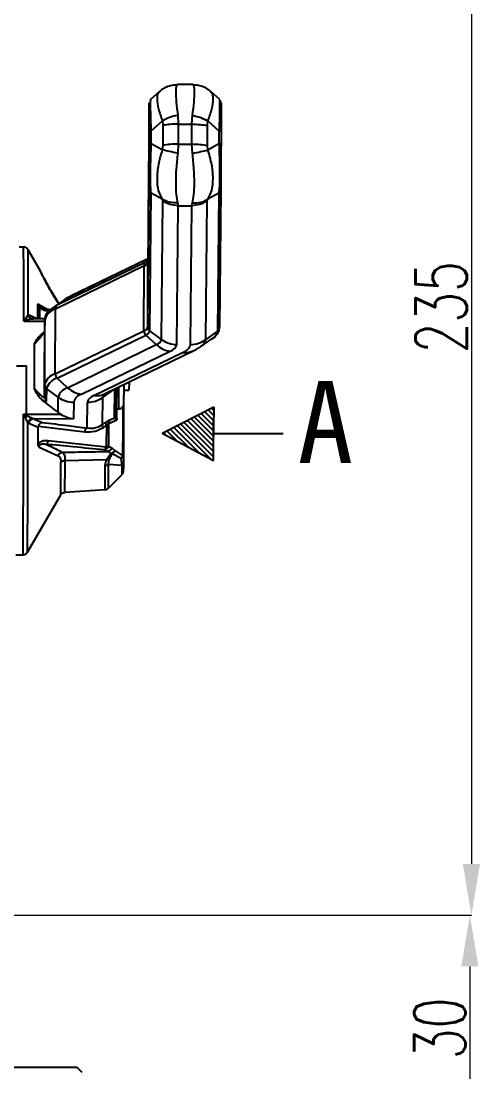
# Model space of a CAD drawing. Header units: millimetres. Extents: x 2271 to 4415, y 823 to 2339.
# Drawn here: x 3013 to 3102.5, y 1963.2 to 2168.2 of the extents above; entities that cross this region are included whole.
import ezdxf

# ---------------------------------------------------------------- set-up
doc = ezdxf.new("R2010")
doc.units = ezdxf.units.MM
doc.layers.add('layer 1', color=7, linetype='Continuous')
doc.layers.add('文字', color=7, linetype='Continuous', lineweight=13)
doc.layers.add('标注', color=3, linetype='Continuous', lineweight=13)
doc.styles.add('SLDTEXTSTYLE1', font='txt.shx', dxfattribs={"width": 0.7, "bigfont": 'gbcbig.shx'})
doc.styles.add('STYLE1', font='txt.shx', dxfattribs={"width": 0.8, "height": 3, "bigfont": 'hzdx.shx'})
doc.dimstyles.new('SLDDIMSTYLE12$0', dxfattribs={"dimtxt": 12, "dimasz": 10, "dimexe": 0, "dimexo": 0.0625, "dimgap": 0.875, "dimtad": 1, "dimdec": 1, "dimlfac": 1.8, "dimrnd": 1e-09, "dimzin": 12, "dimdsep": 46, "dimtxsty": 'SLDTEXTSTYLE1', "dimcen": 0.09, "dimdle": 8.16, "dimclrd": 3, "dimclre": 3, "dimadec": 0, "dimazin": 3, "dimtfac": 1, "dimtdec": 1, "dimtofl": 0, "dimtmove": 0, "dimatfit": 3, "dimfxl": 0, "dimfrac": 2, "dimtolj": 1, "dimlwd": 5, "dimlwe": 5, "dimarcsym": 0})

# ---------------------------------------------------------------- blocks, each defined once
blk = doc.blocks.new('*D177')
at = {"layer": 'Defpoints', "color": 0, "transparency": 16777216}
for p in [(3088.82, 2230.96), (3000.4, 1993.75), (3100.82, 1993.75)]:
    blk.add_point(p, dxfattribs=at)
at = {"layer": '标注', "color": 3, "lineweight": 5, "transparency": 16777216}
blk.add_line((3088.88, 2230.96), (3100.82, 2230.96), dxfattribs=at)
at = {"layer": '标注', "color": 3, "linetype": 'Continuous', "lineweight": 5, "transparency": 16777216}
for p, q in [((3100.82, 2220.96), (3100.82, 2003.75)), ((3000.47, 1993.75), (3100.82, 1993.75))]:
    blk.add_line(p, q, dxfattribs=at)
at = {"layer": '标注', "color": 3, "transparency": 16777216}
for points in [[(3099.15, 2220.96), (3102.48, 2220.96), (3100.82, 2230.96)], [(3099.15, 2003.75), (3102.48, 2003.75), (3100.82, 1993.75)]]:
    blk.add_solid(points, dxfattribs=at)
at = {"layer": '标注', "color": 0, "transparency": 16777216, "insert": (3094.94, 2112.35), "char_height": 10, "attachment_point": 5, "rotation": 90, "style": 'SLDTEXTSTYLE1'}
blk.add_mtext('\\A1;235', dxfattribs=at)
blk = doc.blocks.new('*D178')
at = {"layer": 'Defpoints', "color": 0, "transparency": 16777216}
for p in [(2999.9, 1993.74), (3024.94, 1949.56), (3100.52, 1949.56)]:
    blk.add_point(p, dxfattribs=at)
at = {"layer": '标注', "color": 3, "lineweight": 5, "transparency": 16777216}
blk.add_line((2999.96, 1993.74), (3100.52, 1993.74), dxfattribs=at)
at = {"layer": '标注', "color": 3, "linetype": 'Continuous', "lineweight": 5, "transparency": 16777216}
for p, q in [((3100.52, 1983.74), (3100.52, 1959.56)), ((3025, 1949.56), (3100.52, 1949.56))]:
    blk.add_line(p, q, dxfattribs=at)
at = {"layer": '标注', "color": 3, "transparency": 16777216}
for points in [[(3098.85, 1983.74), (3102.18, 1983.74), (3100.52, 1993.74)], [(3098.85, 1959.56), (3102.18, 1959.56), (3100.52, 1949.56)]]:
    blk.add_solid(points, dxfattribs=at)
at = {"layer": '标注', "color": 0, "transparency": 16777216, "insert": (3094.64, 1971.65), "char_height": 10, "attachment_point": 5, "rotation": 90, "style": 'SLDTEXTSTYLE1'}
blk.add_mtext('\\A1;30', dxfattribs=at)

msp = doc.modelspace()

# ---------------------------------------------------------------- hatches: boundary and pattern name
at = {"layer": 'layer 1'}
h = msp.add_hatch(dxfattribs=at)
h.set_pattern_fill('ANSI31', color=256, scale=0.225, angle=90)
h.set_pattern_definition([(135, (1840.9477, -5029.9014), (-0.50513941, -0.50513941), [])])
h.paths.add_polyline_path([(3050.618, 2092.913), (3040.512, 2087.77), (3050.547, 2082.491), (3050.547, 2087.702)])

# ---------------------------------------------------------------- linework, layer by layer
at = {"color": 7, "linetype": 'Continuous', "lineweight": 25}
for p, q in [((3043.528, 2155.742), (3043.417, 2155.616)), ((3046.506, 2155.794), (3043.528, 2155.8)), ((3046.62, 2155.61), (3046.505, 2155.736)), ((3040.005, 2154.452), (3038.275, 2152.9)), ((3040.072, 2154.375), (3039.965, 2154.306)), ((3050.07, 2154.285), (3049.965, 2154.352)), ((3051.749, 2152.873), (3050.031, 2154.428)), ((3038.006, 2151.979), (3037.801, 2129.764)), ((3043.575, 2149.824), (3043.686, 2148.08)), ((3046.352, 2148.075), (3046.467, 2149.818)), ((3038.408, 2144.261), (3038.412, 2146.792)), ((3038.412, 2146.792), (3040.572, 2148.729)), ((3040.572, 2148.729), (3040.683, 2147.857)), ((3040.683, 2147.857), (3040.678, 2143.963)), ((3043.686, 2148.08), (3043.68, 2144.185)), ((3043.686, 2148.08), (3046.352, 2148.075)), ((3046.346, 2144.18), (3046.352, 2148.075)), ((3049.344, 2143.946), (3049.35, 2147.841)), ((3049.35, 2147.841), (3049.464, 2148.713)), ((3049.464, 2148.713), (3051.612, 2146.767)), ((3038.007, 2144.079), (3038.011, 2146.611)), ((3051.612, 2146.767), (3051.608, 2144.236)), ((3052.01, 2146.584), (3052.007, 2144.053)), ((3040.563, 2143.052), (3038.408, 2144.261)), ((3040.678, 2143.963), (3040.563, 2143.052)), ((3043.68, 2144.185), (3043.564, 2142.364)), ((3043.68, 2144.185), (3046.346, 2144.18)), ((3046.456, 2142.358), (3046.346, 2144.18)), ((3049.456, 2143.035), (3049.344, 2143.946)), ((3051.608, 2144.236), (3049.456, 2143.035)), ((3037.734, 2108.525), (3037.981, 2135.427)), ((3038.133, 2107.745), (3038.38, 2134.647)), ((3040.535, 2133.439), (3038.38, 2134.647)), ((3051.58, 2134.623), (3049.427, 2133.422)), ((3051.58, 2134.623), (3051.333, 2107.72)), ((3051.981, 2135.401), (3051.734, 2108.498)), ((3040.397, 2106.086), (3040.646, 2133.147)), ((3040.535, 2133.439), (3040.646, 2133.147)), ((3043.536, 2132.751), (3043.644, 2132.168)), ((3046.311, 2132.163), (3046.428, 2132.745)), ((3049.063, 2106.069), (3049.312, 2133.131)), ((3049.312, 2133.131), (3049.427, 2133.422)), ((3043.395, 2105.106), (3043.644, 2132.168)), ((3043.644, 2132.168), (3046.311, 2132.163)), ((3046.062, 2105.101), (3046.311, 2132.163)), ((3037.798, 2129.158), (3037.778, 2124.371)), ((3013.531, 2124.077), (3012.646, 2124.078)), ((3016.737, 2119.503), (3014.396, 2123.575)), ((3037.774, 2123.462), (3037.753, 2121.182)), ((3036.999, 2120.414), (3019.72, 2112.014)), ((3037.363, 2121.154), (3020.084, 2112.754)), ((3037.758, 2121.78), (3022.139, 2114.187)), ((3037.759, 2121.834), (3022.665, 2114.496)), ((3036.98, 2107.757), (3036.999, 2120.414)), ((3037.363, 2121.154), (3037.755, 2121.428)), ((3037.734, 2108.525), (3037.753, 2121.182)), ((3020.084, 2112.754), (3022.139, 2114.187)), ((3016.273, 2113.008), (3016.408, 2112.686)), ((3016.273, 2113.008), (3016.468, 2112.753)), ((3016.273, 2113.008), (3018.229, 2111.911)), ((3018.156, 2111.949), (3017.236, 2112.202)), ((3018.8, 2111.842), (3018.079, 2111.961)), ((3021.287, 2113.699), (3019.132, 2112.208)), ((3019.701, 2099.356), (3019.72, 2112.014)), ((3013.548, 2109.645), (3013.924, 2110.244)), ((3013.548, 2109.645), (3014.3, 2109.934)), ((3014.414, 2110.837), (3014.597, 2110.783)), ((3016.272, 2110.042), (3014.597, 2110.783)), ((3015.038, 2110.109), (3014.953, 2110.182)), ((3014.957, 2110.188), (3014.992, 2110.189)), ((3017.674, 2110.118), (3015.217, 2110.123)), ((3015.279, 2110.121), (3015.462, 2110.096)), ((3017.649, 2109.902), (3017.627, 2107.542)), ((3017.63, 2097.245), (3017.649, 2109.902)), ((3013.548, 2109.645), (3017.646, 2109.637)), ((3019.701, 2099.356), (3036.98, 2107.757)), ((3020.063, 2098.538), (3037.342, 2106.939)), ((3039.392, 2105.062), (3037.342, 2106.939)), ((3040.397, 2106.086), (3038.133, 2107.745)), ((3048.095, 2104.702), (3050.25, 2106.193)), ((3051.333, 2107.72), (3049.063, 2106.069)), ((3022.113, 2096.661), (3039.392, 2105.062)), ((3024.829, 2095.394), (3042.108, 2103.795)), ((3029.438, 2095.505), (3046.717, 2103.905)), ((3027.245, 2095.133), (3044.524, 2103.534)), ((3012.115, 2100.92), (3014.115, 2100.916)), ((3022.113, 2096.661), (3020.063, 2098.538)), ((3034.075, 2097.759), (3034.072, 2096.204)), ((3017.608, 2094.885), (3017.63, 2097.245)), ((3018.007, 2094.105), (3018.029, 2096.465)), ((3020.293, 2094.806), (3018.029, 2096.465)), ((3030.958, 2096.244), (3028.959, 2094.789)), ((3031.228, 2096.375), (3031.176, 2090.713)), ((3031.624, 2096.567), (3031.588, 2092.73)), ((3033.1, 2096.206), (3034.072, 2096.204)), ((3020.265, 2091.827), (3020.293, 2094.806)), ((3023.291, 2093.826), (3023.262, 2090.608)), ((3025.912, 2088.804), (3025.958, 2093.821)), ((3028.91, 2089.473), (3028.959, 2094.789)), ((3029.443, 2095.508), (3029.438, 2095.505)), ((3013.521, 2091.515), (3014.098, 2091.513)), ((3014.098, 2091.513), (3020.731, 2091.501)), ((3031.576, 2091.48), (3031.575, 2091.25)), ((3031.588, 2092.73), (3031.577, 2091.492)), ((3031.587, 2092.559), (3032.086, 2092.558)), ((3014.566, 2089.727), (3014.382, 2089.835)), ((3014.566, 2089.727), (3016.395, 2088.957)), ((3015.434, 2090.623), (3015.25, 2090.679)), ((3015.434, 2090.623), (3023.262, 2090.608)), ((3028.91, 2089.473), (3029.493, 2089.877)), ((3031.176, 2090.713), (3031.307, 2090.647)), ((3031.307, 2090.647), (3031.726, 2090.379)), ((3031.566, 2091.125), (3031.55, 2091.268)), ((3031.587, 2091.043), (3031.558, 2091.085)), ((3031.575, 2091.25), (3031.613, 2091.035)), ((3031.613, 2091.035), (3031.726, 2090.379)), ((3016.419, 2089.128), (3025.477, 2088.08)), ((3029.076, 2088.926), (3029.659, 2089.315)), ((3029.648, 2085.075), (3018.331, 2086.301)), ((3016.54, 2085.059), (3020.263, 2083.384)), ((3029.699, 2082.651), (3030.518, 2083.808)), ((3030.062, 2085.243), (3030.725, 2084.923)), ((3030.725, 2084.923), (3031.314, 2084.397)), ((3030.802, 2083.822), (3032.515, 2082.912)), ((3031.314, 2084.397), (3032.895, 2083.339)), ((3033.034, 2082.08), (3033.013, 2083.491)), ((3021.605, 2082.471), (3029.699, 2082.651)), ((3029.45, 2081.516), (3029.699, 2082.651)), ((3030.087, 2081.726), (3030.213, 2082.638)), ((3030.087, 2081.726), (3032.747, 2081.574)), ((3032.747, 2081.574), (3032.515, 2082.912)), ((3030.059, 2077.084), (3032.732, 2079.748)), ((3014.285, 2064.575), (3020.773, 2075.765)), ((3021.571, 2076.261), (3029.421, 2076.795)), ((3011.995, 2064.079), (3013.418, 2064.077)), ((3023.938, 1964.062), (2850.938, 1964.062)), ((3024.938, 1963.062), (3023.938, 1964.062))]:
    msp.add_line(p, q, dxfattribs=at)
at = {"color": 7, "linetype": 'Continuous', "lineweight": 25, "flags": 128}
for points in [[(3022.139, 2114.187), (3021.72, 2113.968), (3021.412, 2113.782)], [(3022.139, 2114.187), (3022.44, 2114.377), (3022.665, 2114.496)], [(3016.272, 2110.042), (3016.272, 2110.434), (3016.273, 2110.821), (3016.273, 2111.201), (3016.273, 2111.575), (3016.273, 2111.943), (3016.273, 2112.305), (3016.273, 2112.66), (3016.273, 2113.008)], [(3016.705, 2110.12), (3016.705, 2110.431), (3016.705, 2110.742), (3016.706, 2111.049), (3016.706, 2111.352), (3016.706, 2111.651), (3016.706, 2111.945), (3016.706, 2112.235)], [(3021.412, 2113.782), (3021.353, 2113.743), (3021.287, 2113.699)], [(3017.627, 2107.542), (3017.625, 2106.041), (3017.623, 2104.509), (3017.621, 2102.949), (3017.619, 2101.366), (3017.616, 2099.764), (3017.614, 2098.147), (3017.611, 2096.519), (3017.608, 2094.885)], [(3015.62, 2105.12), (3015.619, 2104.087), (3015.618, 2103.041), (3015.616, 2101.982), (3015.615, 2100.913), (3015.613, 2099.835), (3015.611, 2098.749), (3015.609, 2097.656), (3015.608, 2096.559)], [(3047.97, 2104.619), (3048.029, 2104.657), (3048.095, 2104.702)], [(3014.098, 2091.513), (3014.1, 2092.694), (3014.103, 2093.877), (3014.105, 2095.06), (3014.107, 2096.242), (3014.109, 2097.42), (3014.111, 2098.593), (3014.113, 2099.759), (3014.115, 2100.916)], [(3031.726, 2090.379), (3031.727, 2090.843), (3031.728, 2091.309), (3031.729, 2091.777), (3031.73, 2092.247), (3031.731, 2092.687)], [(3032.895, 2083.339), (3032.901, 2085.096), (3032.907, 2087.082), (3032.913, 2089.247), (3032.918, 2091.534), (3032.921, 2093.006)], [(3033.049, 2083.726), (3033.055, 2085.419), (3033.06, 2087.333), (3033.066, 2089.419), (3033.071, 2091.624), (3033.075, 2093.392)], [(3030.073, 2089.705), (3030.072, 2089.127), (3030.071, 2088.554), (3030.069, 2087.986), (3030.068, 2087.423), (3030.066, 2086.868), (3030.065, 2086.318), (3030.063, 2085.777), (3030.062, 2085.243)], [(3030.073, 2089.705), (3031, 2090.083), (3031.726, 2090.379)], [(3030.321, 2090.363), (3030.8, 2090.559), (3031.176, 2090.713)], [(3016.388, 2085.719), (3016.388, 2086.117), (3016.389, 2086.518), (3016.39, 2086.92), (3016.391, 2087.324), (3016.392, 2087.73), (3016.393, 2088.137), (3016.394, 2088.546), (3016.395, 2088.957)], [(3029.659, 2089.315), (3029.658, 2088.767), (3029.656, 2088.223), (3029.655, 2087.683), (3029.654, 2087.149), (3029.652, 2086.621), (3029.651, 2086.099), (3029.65, 2085.583), (3029.648, 2085.075)]]:
    msp.add_lwpolyline(points, dxfattribs=at)
at = {"color": 7, "linetype": 'Continuous', "lineweight": 25}
for centre, radius, start, end in [((1529.791, 2115.14), 1483.766, 359.787804, 0.345097), ((1661.235, 2115.356), 1353.186, 359.808689, 0.348016), ((3036.704, 2121.458), 1.084, 285.80968, 345.28933), ((3037.89, 2120.436), 0.891, 126.27936, 181.38624), ((3036.233, 2123.551), 2.65, 295.24418, 305.37832), ((3015.972, 2113.134), 0.625, 314.19082, 322.46077), ((3017.855, 2111.393), 1.425, 134.50456, 143.7613), ((3020.532, 2109.145), 2.982, 105.80968, 165.28933), ((3022.403, 2107.621), 5.632, 114.31767, 132.14262), ((3020.611, 2112.035), 0.891, 126.27965, 181.38624), ((3014.936, 2111.088), 1.317, 219.82595, 241.14282), ((3036.685, 2108.8), 1.084, 285.80968, 345.28934), ((3038.7, 2108.527), 0.966, 180.13473, 234.04922), ((3050.769, 2108.503), 0.965, 305.75488, 359.70234), ((3038.098, 2107.762), 1.118, 180.24064, 227.4025), ((3037.032, 2108.034), 1.138, 285.80916, 345.29049), ((3038.999, 2106.453), 1.446, 285.80968, 345.28933), ((3043.399, 2110.197), 5.091, 233.86445, 269.96206), ((3046.078, 2110.188), 5.087, 269.81807, 305.9323), ((3047.206, 2106.358), 1.879, 298.20725, 351.16182), ((3049.258, 2108.043), 2.1, 298.20725, 351.16182), ((3042.687, 2108.579), 4.819, 226.87008, 263.10388), ((3041.604, 2105.577), 1.852, 285.80968, 345.28933), ((3043.921, 2105.663), 2.214, 285.80968, 345.28933), ((3044.98, 2107.505), 3.997, 263.45746, 295.77052), ((3020.514, 2096.488), 2.982, 105.80968, 165.28933), ((3020.86, 2095.722), 2.927, 105.8094, 165.28943), ((3020.819, 2099.361), 1.118, 180.24064, 227.40217), ((3018.596, 2097.247), 0.966, 180.13471, 234.04896), ((3022.827, 2094.14), 2.62, 105.80968, 165.28933), ((3025.408, 2100.178), 4.819, 226.87009, 263.10389), ((3029.977, 2094.632), 1.03, 118.70132, 171.24577), ((2405.935, 2097.401), 626.169, 359.556913, 359.945099), ((2524.051, 2097.546), 509.052, 359.55152, 359.97077), ((3023.295, 2098.917), 5.091, 233.86445, 269.96206), ((3025.432, 2093.264), 2.214, 105.80968, 165.28933), ((3027.75, 2093.351), 1.852, 105.80968, 165.28933), ((3025.974, 2098.908), 5.087, 269.81792, 305.9322), ((3027.7, 2099.104), 3.997, 263.45746, 295.77041), ((-773.5, 2091.999), 3787.021, 359.577542, 359.992665), ((3016.391, 2088.542), 3.526, 130.58235, 137.10171), ((-371.75, 2090.258), 3386.133, 359.565433, 359.992842), ((3030.447, 2089.853), 0.954, 178.53629, 214.28679), ((3030.969, 2089.743), 0.897, 136.25638, 182.45189), ((3029.442, 2086.179), 1.123, 280.60062, 303.54163), ((3032.113, 2083.758), 0.937, 295.39792, 358.00277), ((3031.934, 2083.813), 1.072, 302.82082, 333.78084), ((3032.459, 2083.737), 0.59, 317.63471, 358.94086), ((2615.287, 2081.226), 405.523, 359.22834, 0.13034), ((2631.273, 2081.556), 390.333, 359.22278, 0.13442), ((2680.93, 2081.312), 348.52, 359.25748, 0.03361), ((2685.242, 2081.535), 344.845, 359.26054, 0.03172), ((2955.453, 2081.311), 77.294, 358.84083, 0.19433)]:
    msp.add_arc(centre, radius, start, end, dxfattribs=at)
for points, knots in [([(3043.419, 2155.728), (3043.078, 2155.71), (3042.388, 2155.673), (3041.394, 2155.351), (3040.551, 2154.912), (3040.112, 2154.511), (3039.931, 2154.346)], [0, 0, 0, 0, 0.2655793, 0.5371604, 0.8089121, 1, 1, 1, 1]), ([(3043.417, 2155.616), (3043.372, 2155.588), (3043.227, 2155.496), (3043.174, 2154.39), (3043.256, 2152.475), (3043.469, 2150.71), (3043.575, 2149.824)], [0, 0, 0, 0, 0.130481, 0.4195627, 0.708722, 1, 1, 1, 1]), ([(3046.467, 2149.818), (3046.575, 2150.704), (3046.791, 2152.468), (3046.872, 2154.383), (3046.816, 2155.489), (3046.667, 2155.581), (3046.62, 2155.61)], [0, 0, 0, 0, 0.291277, 0.580435, 0.8695156, 1, 1, 1, 1]), ([(3050.053, 2154.366), (3049.888, 2154.518), (3049.466, 2154.906), (3048.642, 2155.335), (3047.649, 2155.663), (3046.959, 2155.702), (3046.618, 2155.722)], [0, 0, 0, 0, 0.1773745, 0.4537399, 0.7299254, 1, 1, 1, 1]), ([(3039.965, 2154.306), (3039.912, 2154.277), (3039.597, 2154.107), (3039.5, 2153.034), (3039.708, 2151.186), (3040.283, 2149.55), (3040.572, 2148.729)], [0, 0, 0, 0, 0.063268, 0.3746954, 0.6862063, 1, 1, 1, 1]), ([(3049.464, 2148.713), (3049.754, 2149.533), (3050.331, 2151.166), (3050.539, 2153.012), (3050.439, 2154.085), (3050.123, 2154.257), (3050.07, 2154.285)], [0, 0, 0, 0, 0.3142358, 0.6261853, 0.9380513, 1, 1, 1, 1]), ([(3038.011, 2146.611), (3038.012, 2147.375), (3038.013, 2148.798), (3038.014, 2150.506), (3038.014, 2151.723), (3038.011, 2152.374), (3038.008, 2152.117), (3038.006, 2151.979)], [0, 0, 0, 0, 0.20872371, 0.38836947, 0.55468562, 0.75997191, 1, 1, 1, 1]), ([(3038.278, 2152.892), (3038.267, 2152.882), (3038.198, 2152.819), (3038.154, 2152.736), (3038.116, 2152.665)], [0, 0, 0, 0, 0.15119103, 1, 1, 1, 1]), ([(3038.412, 2146.792), (3038.376, 2147.873), (3038.309, 2149.874), (3038.28, 2151.968), (3038.296, 2152.952), (3038.337, 2152.847), (3038.349, 2152.815)], [0, 0, 0, 0, 0.3258743, 0.6036927, 0.8816137, 1, 1, 1, 1]), ([(3051.673, 2152.787), (3051.687, 2152.818), (3051.732, 2152.922), (3051.752, 2151.927), (3051.723, 2149.832), (3051.651, 2147.839), (3051.612, 2146.767)], [0, 0, 0, 0, 0.118836, 0.3972893, 0.6759167, 1, 1, 1, 1]), ([(3052.011, 2150.263), (3052.011, 2150.69), (3052.011, 2151.613), (3051.977, 2152.44), (3051.781, 2152.715), (3051.712, 2152.812)], [0, 0, 0, 0, 0.358739, 0.7752182, 1, 1, 1, 1]), ([(3052.006, 2151.953), (3052.007, 2152.081), (3052.01, 2152.318), (3052.013, 2151.896), (3052.014, 2150.878), (3052.014, 2149.095), (3052.012, 2147.464), (3052.01, 2146.584)], [0, 0, 0, 0, 0.2085412, 0.3881399, 0.5544367, 0.759769, 1, 1, 1, 1]), ([(3043.575, 2149.824), (3043.031, 2149.684), (3041.944, 2149.404), (3041.029, 2148.954), (3040.572, 2148.73)], [0, 0, 0, 0, 0.50000229, 1, 1, 1, 1]), ([(3046.467, 2149.818), (3047.007, 2149.678), (3048.094, 2149.394), (3049.005, 2148.941), (3049.464, 2148.713)], [0, 0, 0, 0, 0.4968674, 1, 1, 1, 1]), ([(3037.983, 2135.677), (3037.984, 2135.848), (3037.987, 2136.229), (3037.992, 2137.426), (3037.997, 2139.158), (3038.003, 2141.473), (3038.005, 2143.166), (3038.007, 2144.079)], [0, 0, 0, 0, 0.1567304, 0.348086, 0.5252691, 0.7440429, 1, 1, 1, 1]), ([(3038.38, 2134.647), (3038.345, 2135.039), (3038.281, 2135.764), (3038.258, 2138.089), (3038.297, 2141.031), (3038.369, 2143.132), (3038.408, 2144.261)], [0, 0, 0, 0, 0.2702915, 0.5008839, 0.7316205, 1, 1, 1, 1]), ([(3040.563, 2143.052), (3040.274, 2142.087), (3039.697, 2140.164), (3039.456, 2137.408), (3039.682, 2135.011), (3040.25, 2133.964), (3040.535, 2133.439)], [0, 0, 0, 0, 0.2509317, 0.5000153, 0.7490533, 1, 1, 1, 1]), ([(3043.564, 2142.364), (3043.024, 2142.494), (3041.937, 2142.757), (3041.023, 2142.953), (3040.564, 2143.052)], [0, 0, 0, 0, 0.4968674, 1, 1, 1, 1]), ([(3046.456, 2142.359), (3047, 2142.488), (3048.087, 2142.746), (3048.999, 2142.939), (3049.456, 2143.035)], [0, 0, 0, 0, 0.5000008, 1, 1, 1, 1]), ([(3049.427, 2133.422), (3049.717, 2133.946), (3050.295, 2134.991), (3050.536, 2137.387), (3050.31, 2140.144), (3049.741, 2142.069), (3049.456, 2143.035)], [0, 0, 0, 0, 0.2509467, 0.4999847, 0.7490684, 1, 1, 1, 1]), ([(3051.608, 2144.236), (3051.644, 2143.097), (3051.71, 2140.987), (3051.733, 2138.04), (3051.693, 2135.73), (3051.62, 2135.01), (3051.58, 2134.623)], [0, 0, 0, 0, 0.2705363, 0.5011773, 0.7319034, 1, 1, 1, 1]), ([(3052.007, 2144.053), (3052.005, 2143.263), (3052.003, 2141.793), (3051.998, 2139.676), (3051.993, 2137.814), (3051.987, 2136.204), (3051.983, 2135.682), (3051.981, 2135.401)], [0, 0, 0, 0, 0.2087237, 0.3883695, 0.5546856, 0.7599719, 1, 1, 1, 1]), ([(3043.564, 2142.364), (3043.455, 2141.357), (3043.238, 2139.352), (3043.143, 2136.562), (3043.223, 2134.199), (3043.431, 2133.234), (3043.536, 2132.751)], [0, 0, 0, 0, 0.2509316, 0.5000152, 0.7490533, 1, 1, 1, 1]), ([(3046.428, 2132.745), (3046.537, 2133.229), (3046.755, 2134.192), (3046.85, 2136.556), (3046.77, 2139.345), (3046.561, 2141.352), (3046.456, 2142.358)], [0, 0, 0, 0, 0.2509467, 0.4999848, 0.7490685, 1, 1, 1, 1]), ([(3043.536, 2132.751), (3042.992, 2132.742), (3041.904, 2132.726), (3040.992, 2133.201), (3040.535, 2133.439)], [0, 0, 0, 0, 0.4999999, 1, 1, 1, 1]), ([(3046.428, 2132.745), (3046.968, 2132.735), (3048.054, 2132.714), (3048.968, 2133.185), (3049.427, 2133.422)], [0, 0, 0, 0, 0.49686744, 1, 1, 1, 1]), ([(3037.801, 2129.764), (3037.801, 2129.688), (3037.8, 2129.552), (3037.799, 2129.28), (3037.798, 2129.158)], [0, 0, 0, 0, 0.5508938, 1, 1, 1, 1]), ([(3037.778, 2124.371), (3037.778, 2124.165), (3037.776, 2123.76), (3037.774, 2123.56), (3037.774, 2123.462)], [0, 0, 0, 0, 0.5097088, 1, 1, 1, 1]), ([(3014.41, 2123.533), (3014.385, 2123.583), (3014.309, 2123.73), (3014.09, 2123.923), (3013.81, 2124.062), (3013.616, 2124.062), (3013.538, 2124.061)], [0, 0, 0, 0, 0.1582571, 0.4672751, 0.7878151, 1, 1, 1, 1]), ([(3016.701, 2119.558), (3016.701, 2119.559), (3016.688, 2119.578), (3016.717, 2119.508), (3016.793, 2119.336), (3016.985, 2118.929), (3017.377, 2118.129), (3017.821, 2117.293), (3018.054, 2116.855)], [0, 0, 0, 0, 0.0035147, 0.1343787, 0.2670283, 0.4024902, 0.6866685, 1, 1, 1, 1]), ([(3019.073, 2115.257), (3018.787, 2115.752), (3018.228, 2116.719), (3017.599, 2117.883), (3017.21, 2118.616), (3016.987, 2119.039), (3016.823, 2119.349), (3016.765, 2119.452), (3016.737, 2119.503)], [0, 0, 0, 0, 0.2761052, 0.5399605, 0.6646183, 0.7810211, 0.8926751, 1, 1, 1, 1]), ([(3018.054, 2116.855), (3018.329, 2116.358), (3018.88, 2115.364), (3019.73, 2113.977), (3020.153, 2113.352), (3020.354, 2113.053)], [0, 0, 0, 0, 0.3429205, 0.6863659, 1, 1, 1, 1]), ([(3020.403, 2113.087), (3020.231, 2113.357), (3019.859, 2113.943), (3019.348, 2114.797), (3019.073, 2115.257)], [0, 0, 0, 0, 0.4613627, 1, 1, 1, 1]), ([(3022.665, 2114.496), (3022.38, 2114.358), (3021.99, 2114.169), (3021.624, 2113.906), (3021.524, 2113.834)], [0, 0, 0, 0, 0.7275003, 1, 1, 1, 1]), ([(3016.408, 2112.686), (3016.459, 2112.592), (3016.545, 2112.432), (3016.659, 2112.293), (3016.706, 2112.235)], [0, 0, 0, 0, 0.5830316, 1, 1, 1, 1]), ([(3016.856, 2112.409), (3016.78, 2112.465), (3016.639, 2112.571), (3016.522, 2112.695), (3016.468, 2112.753)], [0, 0, 0, 0, 0.5364801, 1, 1, 1, 1]), ([(3016.706, 2112.235), (3016.828, 2112.155), (3017.09, 2111.982), (3017.66, 2111.75), (3018.089, 2111.665), (3018.369, 2111.61)], [0, 0, 0, 0, 0.2320046, 0.4979825, 1, 1, 1, 1]), ([(3016.856, 2112.409), (3016.936, 2112.359), (3017.067, 2112.277), (3017.193, 2112.225), (3017.242, 2112.204)], [0, 0, 0, 0, 0.6084364, 1, 1, 1, 1]), ([(3017.971, 2111.953), (3018.012, 2111.962), (3018.096, 2111.982), (3018.211, 2111.921), (3018.308, 2111.8), (3018.349, 2111.673), (3018.369, 2111.61)], [0, 0, 0, 0, 0.2454954, 0.5, 0.7545047, 1, 1, 1, 1]), ([(3013.924, 2110.244), (3014.024, 2110.387), (3014.2, 2110.638), (3014.349, 2110.777), (3014.414, 2110.837)], [0, 0, 0, 0, 0.5684211, 1, 1, 1, 1]), ([(3014.3, 2109.934), (3014.52, 2110.001), (3014.869, 2110.107), (3015.168, 2110.117), (3015.279, 2110.121)], [0, 0, 0, 0, 0.6290875, 1, 1, 1, 1]), ([(3015.279, 2110.121), (3015.184, 2110.129), (3014.988, 2110.144), (3014.725, 2110.3), (3014.515, 2110.536), (3014.447, 2110.739), (3014.414, 2110.837)], [0, 0, 0, 0, 0.2432266, 0.5000017, 0.7567759, 1, 1, 1, 1]), ([(3015.462, 2110.096), (3015.364, 2110.095), (3015.16, 2110.092), (3014.889, 2110.236), (3014.682, 2110.472), (3014.625, 2110.682), (3014.597, 2110.783)], [0, 0, 0, 0, 0.2423334, 0.4999392, 0.757578, 1, 1, 1, 1]), ([(3018.525, 2111.701), (3018.34, 2111.507), (3017.973, 2111.123), (3017.695, 2110.487), (3017.661, 2110.066), (3017.649, 2109.91)], [0, 0, 0, 0, 0.3918062, 0.7742593, 1, 1, 1, 1]), ([(3050.021, 2106.067), (3050.291, 2106.243), (3050.843, 2106.605), (3051.381, 2107.251), (3051.689, 2107.913), (3051.722, 2108.335), (3051.734, 2108.491)], [0, 0, 0, 0, 0.2864826, 0.5880535, 0.8470996, 1, 1, 1, 1]), ([(3017.575, 2107.431), (3017.552, 2107.394), (3017.498, 2107.308), (3017.333, 2107.093), (3017.002, 2106.684), (3016.402, 2105.984), (3015.901, 2105.43), (3015.62, 2105.12)], [0, 0, 0, 0, 0.0869463, 0.2001877, 0.3216681, 0.6201156, 1, 1, 1, 1]), ([(3015.62, 2105.12), (3015.812, 2105.541), (3016.097, 2106.166), (3016.59, 2106.649), (3016.75, 2106.806)], [0, 0, 0, 0, 0.6740036, 1, 1, 1, 1]), ([(3017.558, 2107.425), (3017.515, 2107.419), (3017.418, 2107.406), (3017.123, 2107.173), (3016.846, 2106.951), (3016.713, 2106.845)], [0, 0, 0, 0, 0.2958671, 0.6635897, 1, 1, 1, 1]), ([(3017.627, 2107.542), (3017.625, 2107.524), (3017.623, 2107.502), (3017.581, 2107.44), (3017.575, 2107.431)], [0, 0, 0, 0, 0.8538467, 1, 1, 1, 1]), ([(3046.717, 2103.905), (3047.002, 2104.043), (3047.393, 2104.231), (3047.758, 2104.495), (3047.858, 2104.567)], [0, 0, 0, 0, 0.7275003, 1, 1, 1, 1]), ([(3017.079, 2094.31), (3016.794, 2094.612), (3016.17, 2095.273), (3015.805, 2096.106), (3015.608, 2096.559)], [0, 0, 0, 0, 0.45684715, 1, 1, 1, 1]), ([(3015.608, 2096.559), (3015.887, 2096.239), (3016.387, 2095.666), (3016.984, 2095.101), (3017.315, 2094.863), (3017.48, 2094.781), (3017.534, 2094.794), (3017.558, 2094.799)], [0, 0, 0, 0, 0.3790957, 0.6772273, 0.7984393, 0.9114532, 1, 1, 1, 1]), ([(3020.265, 2091.827), (3019.676, 2092.289), (3018.618, 2093.12), (3017.552, 2093.944), (3017.079, 2094.31)], [0, 0, 0, 0, 0.5561851, 1, 1, 1, 1]), ([(3017.079, 2094.31), (3017.221, 2094.237), (3017.495, 2094.096), (3017.786, 2094), (3017.972, 2093.993), (3017.995, 2094.068), (3018.007, 2094.105)], [0, 0, 0, 0, 0.2692126, 0.5180536, 0.7566326, 1, 1, 1, 1]), ([(3017.558, 2094.799), (3017.564, 2094.799), (3017.604, 2094.8), (3017.606, 2094.845), (3017.608, 2094.885)], [0, 0, 0, 0, 0.1350956, 1, 1, 1, 1]), ([(3017.608, 2094.885), (3017.609, 2094.808), (3017.61, 2094.726), (3017.638, 2094.65), (3017.641, 2094.645)], [0, 0, 0, 0, 0.928029, 1, 1, 1, 1]), ([(3017.641, 2094.645), (3017.662, 2094.578), (3017.706, 2094.44), (3017.832, 2094.253), (3017.948, 2094.154), (3018.007, 2094.105)], [0, 0, 0, 0, 0.3156421, 0.6578211, 1, 1, 1, 1]), ([(3032.086, 2092.558), (3032.211, 2092.571), (3032.434, 2092.595), (3032.701, 2092.754), (3032.877, 2092.93), (3032.987, 2093.108), (3033.047, 2093.264), (3033.073, 2093.381), (3033.082, 2093.451), (3033.085, 2093.485), (3033.086, 2093.508), (3033.087, 2093.518), (3033.087, 2093.523)], [0, 0, 0, 0, 0.2253581, 0.4036119, 0.5521736, 0.6775076, 0.7799635, 0.8569179, 0.8961328, 0.9227153, 0.951748, 1, 1, 1, 1]), ([(3013.808, 2090.943), (3013.752, 2091.053), (3013.657, 2091.242), (3013.56, 2091.435), (3013.521, 2091.515)], [0, 0, 0, 0, 0.586698, 1, 1, 1, 1]), ([(3013.521, 2091.515), (3013.624, 2091.461), (3013.817, 2091.362), (3014.008, 2091.265), (3014.097, 2091.22)], [0, 0, 0, 0, 0.533477, 1, 1, 1, 1]), ([(3020.731, 2091.501), (3020.642, 2091.558), (3020.482, 2091.66), (3020.332, 2091.776), (3020.265, 2091.827)], [0, 0, 0, 0, 0.5586594, 1, 1, 1, 1]), ([(3020.731, 2091.501), (3021.156, 2091.269), (3021.982, 2090.819), (3022.843, 2090.677), (3023.262, 2090.608)], [0, 0, 0, 0, 0.5143894, 1, 1, 1, 1]), ([(3031.577, 2091.492), (3031.577, 2091.415), (3031.576, 2091.338), (3031.55, 2091.267), (3031.55, 2091.267)], [0, 0, 0, 0, 0.9959527, 1, 1, 1, 1]), ([(3013.895, 2090.771), (3013.879, 2090.803), (3013.85, 2090.86), (3013.821, 2090.917), (3013.808, 2090.943)], [0, 0, 0, 0, 0.5559019, 1, 1, 1, 1]), ([(3014.272, 2091.133), (3014.208, 2091.08), (3014.075, 2090.969), (3013.956, 2090.838), (3013.895, 2090.771)], [0, 0, 0, 0, 0.4869221, 1, 1, 1, 1]), ([(3014.382, 2089.835), (3014.314, 2089.962), (3014.165, 2090.242), (3013.99, 2090.584), (3013.895, 2090.771)], [0, 0, 0, 0, 0.4544713, 1, 1, 1, 1]), ([(3014.272, 2091.133), (3014.24, 2091.149), (3014.182, 2091.178), (3014.123, 2091.207), (3014.097, 2091.22)], [0, 0, 0, 0, 0.55572045, 1, 1, 1, 1]), ([(3015.25, 2090.679), (3015.113, 2090.738), (3014.811, 2090.868), (3014.463, 2091.039), (3014.272, 2091.133)], [0, 0, 0, 0, 0.4520229, 1, 1, 1, 1]), ([(3015.25, 2090.679), (3015.156, 2090.652), (3014.962, 2090.596), (3014.698, 2090.398), (3014.486, 2090.136), (3014.416, 2089.934), (3014.382, 2089.835)], [0, 0, 0, 0, 0.2407228, 0.4965557, 0.7542523, 1, 1, 1, 1]), ([(3014.566, 2089.727), (3014.594, 2089.835), (3014.652, 2090.058), (3014.86, 2090.344), (3015.131, 2090.554), (3015.335, 2090.6), (3015.434, 2090.623)], [0, 0, 0, 0, 0.24242406, 0.50006392, 0.75766899, 1, 1, 1, 1]), ([(3015.434, 2090.623), (3015.746, 2090.489), (3016.307, 2090.247), (3016.862, 2090.005), (3017.109, 2089.898)], [0, 0, 0, 0, 0.55570711, 1, 1, 1, 1]), ([(3016.419, 2089.128), (3016.45, 2089.218), (3016.517, 2089.411), (3016.687, 2089.648), (3016.868, 2089.801), (3017.012, 2089.872), (3017.084, 2089.891), (3017.109, 2089.898)], [0, 0, 0, 0, 0.2338656, 0.499894, 0.7497326, 0.9140094, 1, 1, 1, 1]), ([(3017.109, 2089.898), (3018.806, 2089.69), (3021.751, 2089.33), (3024.673, 2088.96), (3025.912, 2088.804)], [0, 0, 0, 0, 0.5762794, 1, 1, 1, 1]), ([(3025.912, 2088.804), (3026.463, 2088.765), (3027.475, 2088.694), (3028.461, 2089.229), (3028.91, 2089.473)], [0, 0, 0, 0, 0.5442934, 1, 1, 1, 1]), ([(3029.076, 2088.926), (3029.045, 2088.987), (3028.984, 2089.109), (3028.927, 2089.267), (3028.898, 2089.395), (3028.906, 2089.447), (3028.91, 2089.473)], [0, 0, 0, 0, 0.2507607, 0.5055916, 0.7575122, 1, 1, 1, 1]), ([(3029.493, 2089.877), (3029.676, 2090), (3029.991, 2090.21), (3030.224, 2090.318), (3030.321, 2090.363)], [0, 0, 0, 0, 0.5822537, 1, 1, 1, 1]), ([(3030.073, 2089.705), (3030.043, 2089.688), (3029.981, 2089.652), (3029.836, 2089.522), (3029.729, 2089.397), (3029.659, 2089.315)], [0, 0, 0, 0, 0.2413974, 0.5018091, 1, 1, 1, 1]), ([(3031.55, 2091.267), (3031.527, 2091.196), (3031.481, 2091.052), (3031.352, 2090.861), (3031.234, 2090.763), (3031.176, 2090.713)], [0, 0, 0, 0, 0.3324291, 0.6662145, 1, 1, 1, 1]), ([(3031.575, 2091.25), (3031.572, 2091.195), (3031.565, 2091.085), (3031.51, 2090.924), (3031.427, 2090.774), (3031.347, 2090.689), (3031.307, 2090.647)], [0, 0, 0, 0, 0.2477926, 0.5000002, 0.7522078, 1, 1, 1, 1]), ([(3016.419, 2089.128), (3016.411, 2089.097), (3016.398, 2089.04), (3016.396, 2088.983), (3016.395, 2088.957)], [0, 0, 0, 0, 0.5485339, 1, 1, 1, 1]), ([(3025.477, 2088.08), (3026.142, 2088.056), (3027.376, 2088.012), (3028.54, 2088.637), (3029.076, 2088.926)], [0, 0, 0, 0, 0.5390753, 1, 1, 1, 1]), ([(3025.477, 2088.08), (3025.5, 2088.165), (3025.545, 2088.339), (3025.652, 2088.558), (3025.777, 2088.727), (3025.867, 2088.778), (3025.912, 2088.804)], [0, 0, 0, 0, 0.2430444, 0.4972249, 0.7528757, 1, 1, 1, 1]), ([(3018.331, 2086.301), (3018.079, 2086.313), (3017.632, 2086.334), (3017.054, 2086.191), (3016.645, 2085.982), (3016.469, 2085.803), (3016.388, 2085.719)], [0, 0, 0, 0, 0.37521, 0.6669858, 0.8447724, 1, 1, 1, 1]), ([(3016.54, 2085.059), (3016.494, 2085.153), (3016.408, 2085.326), (3016.394, 2085.596), (3016.388, 2085.719)], [0, 0, 0, 0, 0.5416834, 1, 1, 1, 1]), ([(3017.932, 2085.608), (3017.755, 2085.635), (3017.453, 2085.682), (3017.083, 2085.658), (3016.858, 2085.592), (3016.738, 2085.534), (3016.639, 2085.458), (3016.569, 2085.362), (3016.533, 2085.259), (3016.524, 2085.157), (3016.535, 2085.093), (3016.54, 2085.059)], [0, 0, 0, 0, 0.3392548, 0.5783472, 0.6635743, 0.7304267, 0.7889961, 0.8436092, 0.8910481, 0.9412032, 1, 1, 1, 1]), ([(3017.932, 2085.608), (3017.973, 2085.633), (3018.057, 2085.685), (3018.172, 2085.845), (3018.269, 2086.053), (3018.311, 2086.219), (3018.331, 2086.301)], [0, 0, 0, 0, 0.2454954, 0.5, 0.7545046, 1, 1, 1, 1]), ([(3017.932, 2085.608), (3018.574, 2085.317), (3019.684, 2084.814), (3020.677, 2084.296), (3021.095, 2084.078)], [0, 0, 0, 0, 0.5786818, 1, 1, 1, 1]), ([(3029.249, 2084.515), (3027.238, 2084.719), (3023.499, 2085.098), (3019.691, 2085.447), (3017.932, 2085.608)], [0, 0, 0, 0, 0.5379635, 1, 1, 1, 1]), ([(3020.263, 2083.384), (3020.301, 2083.47), (3020.379, 2083.647), (3020.581, 2083.862), (3020.826, 2084.021), (3021.006, 2084.059), (3021.095, 2084.078)], [0, 0, 0, 0, 0.242306, 0.4968304, 0.7530428, 1, 1, 1, 1]), ([(3020.263, 2083.384), (3020.424, 2083.263), (3020.728, 2083.038), (3020.783, 2082.432), (3020.809, 2082.149)], [0, 0, 0, 0, 0.5331504, 1, 1, 1, 1]), ([(3021.095, 2084.078), (3022.736, 2084.104), (3025.675, 2084.151), (3028.613, 2084.197), (3029.911, 2084.218)], [0, 0, 0, 0, 0.5582261, 1, 1, 1, 1]), ([(3021.095, 2084.078), (3021.25, 2083.914), (3021.543, 2083.603), (3021.585, 2082.835), (3021.605, 2082.471)], [0, 0, 0, 0, 0.5262167, 1, 1, 1, 1]), ([(3029.249, 2084.515), (3029.288, 2084.536), (3029.368, 2084.579), (3029.478, 2084.707), (3029.576, 2084.871), (3029.624, 2085.007), (3029.648, 2085.075)], [0, 0, 0, 0, 0.249989, 0.5000113, 0.7500081, 1, 1, 1, 1]), ([(3029.249, 2084.515), (3029.376, 2084.459), (3029.6, 2084.36), (3029.817, 2084.261), (3029.911, 2084.218)], [0, 0, 0, 0, 0.5669451, 1, 1, 1, 1]), ([(3030.725, 2084.923), (3030.687, 2084.835), (3030.61, 2084.656), (3030.412, 2084.438), (3030.173, 2084.278), (3029.997, 2084.238), (3029.911, 2084.218)], [0, 0, 0, 0, 0.2446171, 0.4999989, 0.7553814, 1, 1, 1, 1]), ([(3029.911, 2084.218), (3030.042, 2084.161), (3030.267, 2084.062), (3030.444, 2083.883), (3030.518, 2083.808)], [0, 0, 0, 0, 0.5802265, 1, 1, 1, 1]), ([(3030.213, 2082.638), (3030.321, 2082.871), (3030.498, 2083.256), (3030.687, 2083.593), (3030.769, 2083.753), (3030.793, 2083.803), (3030.802, 2083.822)], [0, 0, 0, 0, 0.5043385, 0.834166, 0.9378931, 1, 1, 1, 1]), ([(3031.314, 2084.397), (3031.271, 2084.325), (3031.183, 2084.181), (3030.989, 2084.005), (3030.787, 2083.887), (3030.633, 2083.833), (3030.554, 2083.815), (3030.529, 2083.81), (3030.521, 2083.808), (3030.518, 2083.808)], [0, 0, 0, 0, 0.2498868, 0.4997726, 0.7496574, 0.9252916, 0.9752659, 0.9907836, 1, 1, 1, 1]), ([(3030.518, 2083.808), (3030.566, 2083.805), (3030.639, 2083.801), (3030.726, 2083.809), (3030.772, 2083.816), (3030.794, 2083.82), (3030.802, 2083.822)], [0, 0, 0, 0, 0.49774733, 0.7571245, 0.91732998, 1, 1, 1, 1]), ([(3031.315, 2084.397), (3031.254, 2084.276), (3031.133, 2084.035), (3030.912, 2083.893), (3030.802, 2083.822)], [0, 0, 0, 0, 0.5000016, 1, 1, 1, 1]), ([(3033.041, 2082.19), (3033.042, 2082.481), (3033.045, 2083.035), (3033.048, 2083.504), (3033.049, 2083.726)], [0, 0, 0, 0, 0.52561413, 1, 1, 1, 1]), ([(3029.699, 2082.651), (3029.792, 2082.633), (3029.979, 2082.597), (3030.135, 2082.624), (3030.213, 2082.638)], [0, 0, 0, 0, 0.5000001, 1, 1, 1, 1]), ([(3032.782, 2079.809), (3032.795, 2079.823), (3032.858, 2079.884), (3032.926, 2080.012), (3032.986, 2080.162), (3033.01, 2080.272), (3033.019, 2080.332), (3033.023, 2080.369), (3033.025, 2080.404), (3033.027, 2080.447), (3033.029, 2080.531), (3033.032, 2080.723), (3033.034, 2081.074), (3033.035, 2081.2)], [0, 0, 0, 0, 0.0116296, 0.05379, 0.0880238, 0.1121639, 0.1269511, 0.1413228, 0.1632417, 0.21037, 0.3626789, 0.7713566, 1, 1, 1, 1]), ([(3033.035, 2081.2), (3033.036, 2081.299), (3033.038, 2081.575), (3033.04, 2082.039), (3033.041, 2082.338)], [0, 0, 0, 0, 0.3557317, 1, 1, 1, 1]), ([(3029.43, 2076.799), (3029.542, 2076.818), (3029.749, 2076.854), (3029.962, 2076.982), (3030.045, 2077.077), (3030.065, 2077.101)], [0, 0, 0, 0, 0.4746366, 0.870142, 1, 1, 1, 1]), ([(3020.806, 2075.813), (3020.809, 2075.819), (3020.869, 2075.935), (3021.068, 2076.101), (3021.34, 2076.243), (3021.516, 2076.244), (3021.574, 2076.245)], [0, 0, 0, 0, 0.02239064, 0.43214582, 0.81097377, 1, 1, 1, 1]), ([(3013.411, 2064.092), (3013.454, 2064.087), (3013.611, 2064.071), (3013.856, 2064.163), (3014.094, 2064.323), (3014.246, 2064.502), (3014.327, 2064.643), (3014.35, 2064.713), (3014.354, 2064.726)], [0, 0, 0, 0, 0.1032057, 0.3849642, 0.6106897, 0.801112, 0.9606911, 1, 1, 1, 1])]:
    msp.add_open_spline(points, degree=3, knots=knots, dxfattribs=at)
for points in [[(3038.011, 2146.611), (3038.016, 2146.628), (3038.027, 2146.663), (3038.11, 2146.713), (3038.236, 2146.758), (3038.353, 2146.781), (3038.412, 2146.792)], [(3043.686, 2148.08), (3043.145, 2148.07), (3042.064, 2148.052), (3041.143, 2147.922), (3040.683, 2147.857)], [(3046.352, 2148.075), (3046.893, 2148.063), (3047.974, 2148.041), (3048.891, 2147.907), (3049.35, 2147.841)], [(3052.01, 2146.584), (3052.005, 2146.602), (3051.995, 2146.637), (3051.913, 2146.687), (3051.788, 2146.733), (3051.671, 2146.756), (3051.612, 2146.767)], [(3038.007, 2144.079), (3038.012, 2144.097), (3038.023, 2144.132), (3038.106, 2144.182), (3038.232, 2144.227), (3038.35, 2144.249), (3038.408, 2144.261)], [(3043.68, 2144.185), (3043.139, 2144.176), (3042.058, 2144.157), (3041.138, 2144.027), (3040.678, 2143.963)], [(3046.346, 2144.18), (3046.887, 2144.169), (3047.968, 2144.146), (3048.885, 2144.013), (3049.344, 2143.946)], [(3052.007, 2144.053), (3052.002, 2144.07), (3051.992, 2144.106), (3051.909, 2144.156), (3051.784, 2144.201), (3051.667, 2144.224), (3051.608, 2144.236)], [(3037.981, 2135.427), (3037.986, 2135.352), (3037.996, 2135.201), (3038.079, 2134.988), (3038.204, 2134.795), (3038.321, 2134.697), (3038.38, 2134.647)], [(3051.981, 2135.401), (3051.976, 2135.325), (3051.965, 2135.175), (3051.882, 2134.962), (3051.757, 2134.77), (3051.639, 2134.672), (3051.58, 2134.623)], [(3043.644, 2132.168), (3043.104, 2132.213), (3042.023, 2132.302), (3041.105, 2132.866), (3040.646, 2133.147)], [(3049.312, 2133.131), (3048.853, 2132.851), (3047.933, 2132.291), (3046.852, 2132.206), (3046.311, 2132.163)], [(3030.062, 2085.243), (3030.024, 2085.151), (3029.95, 2084.967), (3029.753, 2084.744), (3029.515, 2084.578), (3029.338, 2084.536), (3029.249, 2084.515)], [(3020.809, 2082.149), (3020.855, 2082.193), (3020.946, 2082.281), (3021.141, 2082.38), (3021.363, 2082.45), (3021.524, 2082.464), (3021.605, 2082.471)], [(3029.45, 2081.516), (3029.569, 2081.53), (3029.808, 2081.558), (3029.994, 2081.67), (3030.087, 2081.726)], [(3032.747, 2081.574), (3032.791, 2081.616), (3032.878, 2081.701), (3032.969, 2081.854), (3033.029, 2082.019), (3033.037, 2082.133), (3033.041, 2082.19)]]:
    msp.add_open_spline(points, degree=3, dxfattribs=at)
at = {"layer": 'layer 1'}
for p, q in [((3040.512, 2087.77), (3050.618, 2092.913)), ((3050.618, 2092.913), (3050.511, 2085.054)), ((3050.547, 2082.491), (3050.547, 2090.35)), ((3040.512, 2087.77), (3050.547, 2082.491)), ((3050.547, 2087.702), (3064.143, 2087.702))]:
    msp.add_line(p, q, dxfattribs=at)

# ---------------------------------------------------------------- texts
at = {"layer": '文字', "insert": (3072.357, 2089.992), "char_height": 16, "width": 240, "attachment_point": 5, "style": 'STYLE1'}
msp.add_mtext('\\pt176;{\\fSimSun|b0|i0|c134|p2;\\W1;A}', dxfattribs=at)

# ---------------------------------------------------------------- dimensions: what is measured, and where the dimension line sits
at = {"layer": '标注'}
for base, p1, p2, text, picture, middle in [((3100.817, 1993.752), (3088.817, 2230.955), (3000.404, 1993.752), '235', '*D177', (3094.942, 2112.354)), ((3100.517, 1949.562), (2999.901, 1993.742), (3024.938, 1949.562), '30', '*D178', (3094.642, 1971.652))]:
    dim = msp.add_linear_dim(base=base, p1=p1, p2=p2, angle=90, text=text, dimstyle='SLDDIMSTYLE12$0', override={"dimtxt": 10, "dimtdec": 3, "dimtzin": 0}, dxfattribs=at)
    dim.commit()
    dim.dimension.update_dxf_attribs({"geometry": picture, "text_midpoint": middle})

doc.saveas('drawing.dxf')
